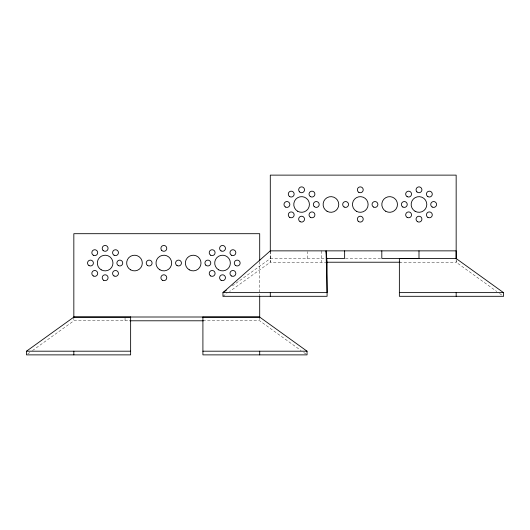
<?xml version="1.0" encoding="UTF-8"?>
<svg xmlns="http://www.w3.org/2000/svg" width="530" height="530" viewBox="0 0 530 530"><rect width="100%" height="100%" fill="white"/><g stroke="black" fill="none" stroke-linecap="round" stroke-linejoin="round"><path stroke-width="0.4" stroke-dasharray="2.65 1.99" d="M270.293 250.862L270.293 262.224L229.623 291.507M307.466 258.421L307.466 251.618M321.511 250.862L321.511 262.224M456.164 259.786L456.164 262.224L496.835 291.507M27.832 353.914L29.832 352.47M32.502 350.555L73.836 320.789L130.638 320.789M232.292 285.902L270.293 258.541M222.958 296.303L226.959 293.421M270.293 258.435L325.645 258.435M345.467 258.435L380.99 258.435M327.089 262.224L270.293 262.224L270.293 252.366M399.362 262.224L456.164 262.224L456.164 258.435M202.91 320.789L259.707 320.789L301.047 350.555M499.499 293.421L503.5 296.303M303.71 352.47L307.042 354.875M259.7 261.635L259.7 295.561M259.707 317.006L259.7 320.789M125.053 317.761L125.053 320.789M73.836 317.112L73.836 320.789"/><path stroke-width="0.79" d="M344.639 250.862L344.639 258.421L326.745 258.421M381.812 250.862L381.812 258.415L418.992 258.415L418.992 250.862M130.638 317.006L130.638 354.875L26.5 354.875L26.5 351.191L73.836 317.112L130.638 317.112M226.29 290.221L222.958 292.62L222.958 296.303L327.089 296.303L327.089 262.224L326.056 250.862L327.089 292.62L222.958 292.62L270.293 250.862L456.164 250.862L456.164 258.978L456.158 175.125L270.293 175.125L270.293 251.545M326.467 262.224L399.991 262.224M399.362 292.62L503.5 292.62L503.5 296.303L399.362 296.303L399.362 258.541L456.164 258.541L503.5 292.62M73.836 317.006L259.707 317.006M202.91 317.112L259.707 317.112L307.042 351.191L307.042 354.875L202.91 354.875L202.91 317.019M130.009 320.789L203.533 320.789M26.5 351.191L130.638 351.191M202.91 351.191L307.042 351.191M456.164 292.62L456.164 296.303M270.293 292.62L270.293 296.303M259.7 260.813L259.7 233.697L73.836 233.697L73.836 317.503M259.7 296.144L259.7 317.503M259.707 351.191L259.707 354.875M73.836 351.191L73.836 354.875M235.737 265.583A2.935 2.935 0 0 0 240.136 263.046A2.935 2.935 0 0 0 235.737 260.502A2.935 2.935 0 0 0 235.737 265.583M93.293 255.208A2.935 2.935 0 0 0 97.699 252.664A2.935 2.935 0 0 0 93.293 250.127A2.935 2.935 0 0 0 93.293 255.208M231.438 275.958A2.935 2.935 0 0 0 235.843 273.42A2.935 2.935 0 0 0 231.438 270.876A2.935 2.935 0 0 0 231.438 275.958M161.756 250.445A2.935 2.935 0 0 0 166.672 249.126A2.935 2.935 0 0 0 163.074 245.536A2.935 2.935 0 0 0 161.756 250.445M231.438 255.208A2.935 2.935 0 0 0 235.843 252.664A2.935 2.935 0 0 0 231.438 250.127A2.935 2.935 0 0 0 231.438 255.208M210.688 255.208A2.935 2.935 0 0 0 215.087 252.664A2.935 2.935 0 0 0 210.688 250.127A2.935 2.935 0 0 0 210.688 255.208M162.365 280.257A2.935 2.935 0 0 0 166.771 277.72A2.935 2.935 0 0 0 162.365 275.176A2.935 2.935 0 0 0 162.365 280.257M221.063 280.257A2.935 2.935 0 0 0 225.462 277.72A2.935 2.935 0 0 0 221.063 275.176A2.935 2.935 0 0 0 221.063 280.257M221.063 250.909A2.935 2.935 0 0 0 225.462 248.371A2.935 2.935 0 0 0 221.063 245.827A2.935 2.935 0 0 0 221.063 250.909M101.223 269.823A7.824 7.824 0 0 0 112.963 263.046A7.824 7.824 0 0 0 101.223 256.268A7.824 7.824 0 0 0 101.223 269.823M118.342 265.583A2.935 2.935 0 0 0 122.748 263.046A2.935 2.935 0 0 0 118.342 260.502A2.935 2.935 0 0 0 118.342 265.583M114.049 275.958A2.935 2.935 0 0 0 118.448 273.42A2.935 2.935 0 0 0 114.049 270.876A2.935 2.935 0 0 0 114.049 275.958M103.675 280.257A2.935 2.935 0 0 0 108.074 277.72A2.935 2.935 0 0 0 103.675 275.176A2.935 2.935 0 0 0 103.675 280.257M93.293 275.958A2.935 2.935 0 0 0 97.699 273.42A2.935 2.935 0 0 0 93.293 270.876A2.935 2.935 0 0 0 93.293 275.958M89 265.583A2.935 2.935 0 0 0 93.399 263.046A2.935 2.935 0 0 0 89 260.502A2.935 2.935 0 0 0 89 265.583M103.065 250.445A2.935 2.935 0 0 0 107.974 249.126A2.935 2.935 0 0 0 104.377 245.536A2.935 2.935 0 0 0 103.065 250.445M114.049 255.208A2.935 2.935 0 0 0 118.448 252.664A2.935 2.935 0 0 0 114.049 250.127A2.935 2.935 0 0 0 114.049 255.208M130.572 269.823A7.824 7.824 0 0 0 142.312 263.046A7.824 7.824 0 0 0 130.572 256.268A7.824 7.824 0 0 0 130.572 269.823M147.691 265.583A2.935 2.935 0 0 0 152.097 263.046A2.935 2.935 0 0 0 147.691 260.502A2.935 2.935 0 0 0 147.691 265.583M159.921 269.823A7.824 7.824 0 0 0 171.66 263.046A7.824 7.824 0 0 0 159.921 256.268A7.824 7.824 0 0 0 159.921 269.823M177.04 265.583A2.935 2.935 0 0 0 181.445 263.046A2.935 2.935 0 0 0 177.04 260.502A2.935 2.935 0 0 0 177.04 265.583M210.688 275.958A2.935 2.935 0 0 0 215.087 273.42A2.935 2.935 0 0 0 210.688 270.876A2.935 2.935 0 0 0 210.688 275.958M189.27 269.823A7.824 7.824 0 0 0 201.009 263.046A7.824 7.824 0 0 0 189.27 256.268A7.824 7.824 0 0 0 189.27 269.823M218.618 269.823A7.824 7.824 0 0 0 230.358 263.046A7.824 7.824 0 0 0 218.618 256.268A7.824 7.824 0 0 0 218.618 269.823M205.779 265.119A2.935 2.935 0 0 0 210.688 263.801A2.935 2.935 0 0 0 207.097 260.21A2.935 2.935 0 0 0 205.779 265.119M327.03 211.251A7.824 7.824 0 0 0 338.769 204.474A7.824 7.824 0 0 0 327.03 197.697A7.824 7.824 0 0 0 327.03 211.251M285.451 207.018A2.935 2.935 0 0 0 289.857 204.474A2.935 2.935 0 0 0 285.451 201.93A2.935 2.935 0 0 0 285.451 207.018M289.751 196.643A2.935 2.935 0 0 0 294.157 194.099A2.935 2.935 0 0 0 289.751 191.555A2.935 2.935 0 0 0 289.751 196.643M299.523 191.873A2.935 2.935 0 0 0 304.432 190.561A2.935 2.935 0 0 0 300.835 186.964A2.935 2.935 0 0 0 299.523 191.873M310.5 196.643A2.935 2.935 0 0 0 314.906 194.099A2.935 2.935 0 0 0 310.5 191.555A2.935 2.935 0 0 0 310.5 196.643M344.149 207.018A2.935 2.935 0 0 0 348.548 204.474A2.935 2.935 0 0 0 344.149 201.93A2.935 2.935 0 0 0 344.149 207.018M427.895 217.393A2.935 2.935 0 0 0 432.294 214.849A2.935 2.935 0 0 0 427.895 212.311A2.935 2.935 0 0 0 427.895 217.393M358.823 192.344A2.935 2.935 0 0 0 363.222 189.8A2.935 2.935 0 0 0 358.823 187.262A2.935 2.935 0 0 0 358.823 192.344M427.895 196.643A2.935 2.935 0 0 0 432.294 194.099A2.935 2.935 0 0 0 427.895 191.555A2.935 2.935 0 0 0 427.895 196.643M432.188 207.018A2.935 2.935 0 0 0 436.594 204.474A2.935 2.935 0 0 0 432.188 201.93A2.935 2.935 0 0 0 432.188 207.018M407.139 196.643A2.935 2.935 0 0 0 411.545 194.099A2.935 2.935 0 0 0 407.139 191.555A2.935 2.935 0 0 0 407.139 196.643M358.214 221.222A2.935 2.935 0 0 0 363.123 219.91A2.935 2.935 0 0 0 359.532 216.313A2.935 2.935 0 0 0 358.214 221.222M417.521 221.692A2.935 2.935 0 0 0 421.92 219.148A2.935 2.935 0 0 0 417.521 216.604A2.935 2.935 0 0 0 417.521 221.692M416.911 191.873A2.935 2.935 0 0 0 421.82 190.561A2.935 2.935 0 0 0 418.223 186.964A2.935 2.935 0 0 0 416.911 191.873M297.681 211.251A7.824 7.824 0 0 0 309.421 204.474A7.824 7.824 0 0 0 297.681 197.697A7.824 7.824 0 0 0 297.681 211.251M314.191 206.548A2.935 2.935 0 0 0 319.106 205.236A2.935 2.935 0 0 0 315.509 201.638A2.935 2.935 0 0 0 314.191 206.548M310.5 217.393A2.935 2.935 0 0 0 314.906 214.849A2.935 2.935 0 0 0 310.5 212.311A2.935 2.935 0 0 0 310.5 217.393M300.126 221.692A2.935 2.935 0 0 0 304.531 219.148A2.935 2.935 0 0 0 300.126 216.604A2.935 2.935 0 0 0 300.126 221.692M289.751 217.393A2.935 2.935 0 0 0 294.157 214.849A2.935 2.935 0 0 0 289.751 212.311A2.935 2.935 0 0 0 289.751 217.393M356.379 211.251A7.824 7.824 0 0 0 368.118 204.474A7.824 7.824 0 0 0 356.379 197.697A7.824 7.824 0 0 0 356.379 211.251M373.498 207.018A2.935 2.935 0 0 0 377.897 204.474A2.935 2.935 0 0 0 373.498 201.93A2.935 2.935 0 0 0 373.498 207.018M407.139 217.393A2.935 2.935 0 0 0 411.545 214.849A2.935 2.935 0 0 0 407.139 212.311A2.935 2.935 0 0 0 407.139 217.393M385.727 211.251A7.824 7.824 0 0 0 397.467 204.474A7.824 7.824 0 0 0 385.727 197.697A7.824 7.824 0 0 0 385.727 211.251M415.069 211.251A7.824 7.824 0 0 0 426.809 204.474A7.824 7.824 0 0 0 415.069 197.697A7.824 7.824 0 0 0 415.069 211.251M402.846 207.018A2.935 2.935 0 0 0 407.245 204.474A2.935 2.935 0 0 0 402.846 201.93A2.935 2.935 0 0 0 402.846 207.018"/></g></svg>
